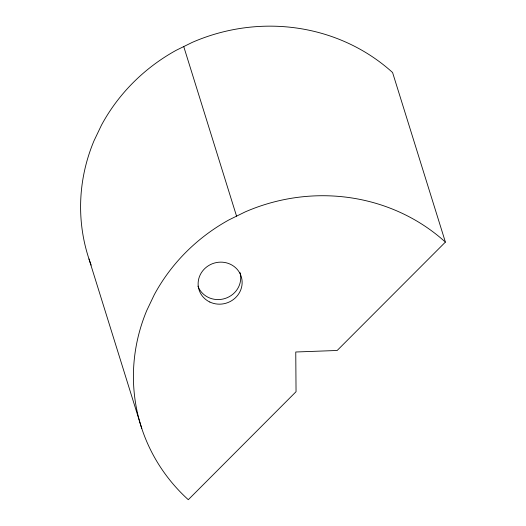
<?xml version="1.0" encoding="UTF-8"?>
<svg xmlns="http://www.w3.org/2000/svg" width="526" height="526" viewBox="0 0 526 526"><rect width="100%" height="100%" fill="white"/><g stroke="black" fill="none" stroke-linecap="round" stroke-linejoin="round"><path stroke-width="0.79" d="M445.397 242.091L337.173 350.474L295.763 351.999L296.046 391.699L188.295 499.7A184.297 174.257 -17.3 0 1 146.761 310.504L154.309 294.678A184.297 174.257 -17.3 0 1 228.941 219.901L245.142 211.925A184.297 174.257 -17.3 0 1 445.397 242.091L392.58 72.522A184.297 174.257 -17.3 0 0 192.332 42.35L176.125 50.325A184.297 174.257 -17.3 0 0 101.492 125.109L93.944 140.935A184.297 174.257 -17.3 0 0 91.149 265.097M183.745 46.577L236.562 216.147M88.973 258.956L141.79 428.526M239.981 272.514A22.118 20.909 -17.3 0 1 225.167 298.459A22.118 20.909 -17.3 0 1 197.921 286.111M209.821 302.029A22.118 20.909 -17.3 0 0 242.131 281.732A22.118 20.909 -17.3 0 0 208.454 265.702A22.118 20.909 -17.3 0 0 209.821 302.029"/></g></svg>
